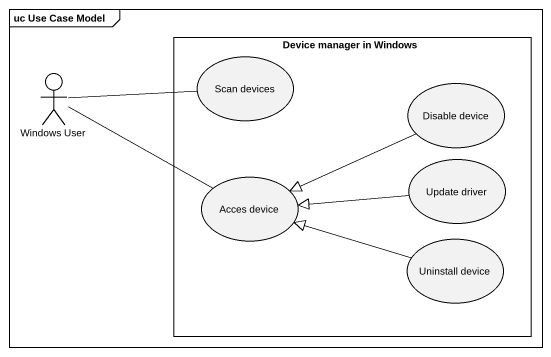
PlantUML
@startuml
mainframe uc Use Case Model
actor "Windows User" as Windows_User
rectangle "Device manager in Windows" as Device_manager_in_Windows {
  usecase "Scan devices" as Scan_devices
  usecase "Disable device" as Disable_device
  usecase "Update driver" as Update_driver
  usecase "Acces device" as Acces_device
  usecase "Uninstall device" as Uninstall_device
}
Windows_User -right- Scan_devices
Windows_User -right- Acces_device
Disable_device -left-|> Acces_device
Update_driver -left-|> Acces_device
Uninstall_device -left-|> Acces_device
@enduml
